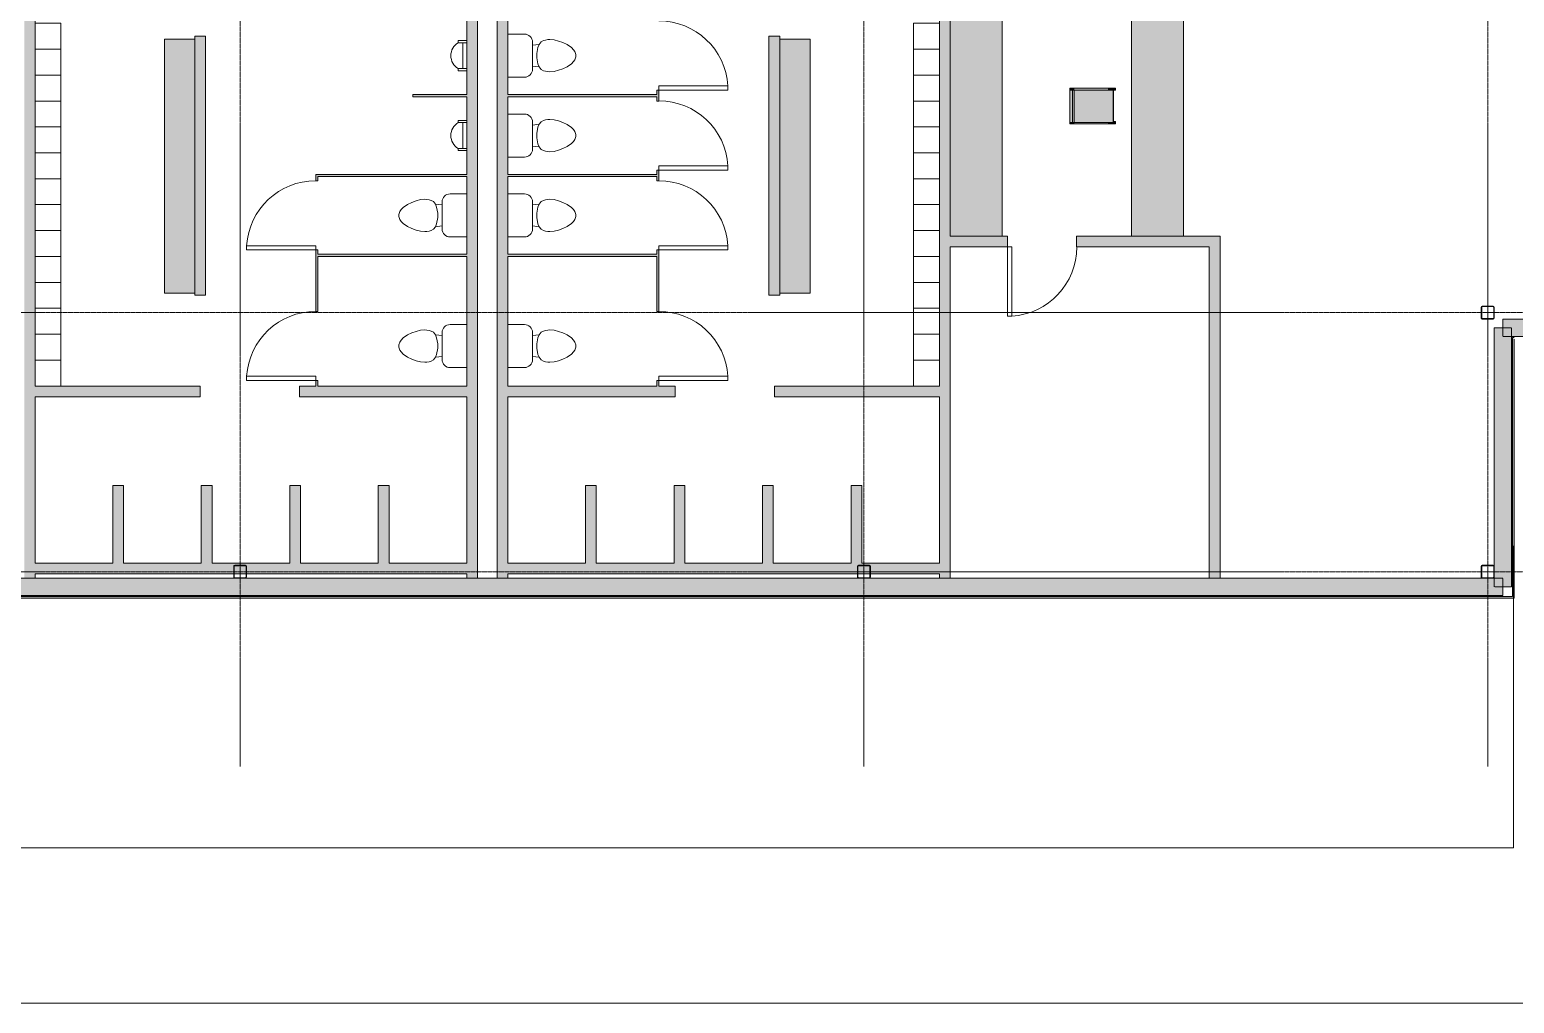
# Model space of a CAD drawing. Header units: inches. Extents: x 19480 to 29385, y -26609 to -18437.
# Drawn here: x 25300 to 25988, y -22958 to -22507 of the extents above; entities that cross this region are included whole.
import ezdxf

# ---------------------------------------------------------------- set-up
doc = ezdxf.new("R2010")
doc.units = ezdxf.units.IN
doc.header["$MEASUREMENT"] = 0
doc.linetypes.add('Grid Line 1_2_', pattern=[0.875, 0.5, -0.125, 0.125, -0.125])
for name, color, linetype, lineweight in [('A-DOOR', 31, 'Continuous', 9), ('A-SITE-ROAD', 130, 'Continuous', 9), ('A-SITE-SWLK', 140, 'Continuous', 9), ('A-WALL', 113, 'Continuous', 9), ('C-TOPO', 7, 'Continuous', 9), ('I-FURN', 30, 'Continuous', 9), ('I-WALL', 2, 'Continuous', 9), ('P-SANR-FIXT', 6, 'Continuous', 9), ('Q-CASE', 31, 'Continuous', 9), ('S-BEAM', 12, 'Continuous', 9), ('S-COLS', 52, 'Continuous', 9), ('S-GRID', 1, 'Continuous', 9)]:
    doc.layers.add(name, color=color, linetype=linetype, lineweight=lineweight)

# ---------------------------------------------------------------- blocks, each defined once
blk = doc.blocks.new('HSS-Hollow Structural Section-Column - HSS6X6X1_4-V8-Site Plan - Phase 1')
at = {"layer": 'S-COLS', "lineweight": 13}
for p, q in [((-3, 2.534), (-3, -2.534)), ((-2.767, -2.534), (-2.767, 2.534)), ((2.534, 3), (-2.534, 3)), ((-2.534, 2.767), (2.534, 2.767)), ((2.767, 2.534), (2.767, -2.534)), ((3, -2.534), (3, 2.534)), ((2.534, -2.767), (-2.534, -2.767)), ((-2.534, -3), (2.534, -3))]:
    blk.add_line(p, q, dxfattribs=at)
for centre, radius, start, end in [((-2.534, 2.534), 0.466, 90, 180), ((-2.534, 2.534), 0.233, 90, 180), ((2.534, 2.534), 0.466, 360, 90), ((2.534, 2.534), 0.233, 0, 90), ((-2.534, -2.534), 0.466, 180, 270), ((-2.534, -2.534), 0.233, 180, 270), ((2.534, -2.534), 0.466, 270, 360), ((2.534, -2.534), 0.233, 270, 360)]:
    blk.add_arc(centre, radius, start, end, dxfattribs=at)
blk = doc.blocks.new('HSS-Hollow Structural Section-Column - HSS6X6X1_4-V9-Site Plan - Phase 1')
at = {"layer": 'S-COLS', "lineweight": 13}
for p, q in [((-3, 2.534), (-3, -2.534)), ((-2.767, -2.534), (-2.767, 2.534)), ((2.534, 3), (-2.534, 3)), ((-2.534, 2.767), (2.534, 2.767)), ((2.767, 2.534), (2.767, -2.534)), ((3, -2.534), (3, 2.534)), ((2.534, -2.767), (-2.534, -2.767)), ((-2.534, -3), (2.534, -3))]:
    blk.add_line(p, q, dxfattribs=at)
for centre, radius, start, end in [((-2.534, 2.534), 0.466, 90, 180), ((-2.534, 2.534), 0.233, 90, 180), ((2.534, 2.534), 0.466, 360, 90), ((2.534, 2.534), 0.233, 0, 90), ((-2.534, -2.534), 0.466, 180, 270), ((-2.534, -2.534), 0.233, 180, 270), ((2.534, -2.534), 0.466, 270, 360), ((2.534, -2.534), 0.233, 270, 360)]:
    blk.add_arc(centre, radius, start, end, dxfattribs=at)
blk = doc.blocks.new('HSS-Hollow Structural Section-Column - HSS6X6X1_4-V10-Site Plan - Phase 1')
at = {"layer": 'S-COLS', "lineweight": 13}
for p, q in [((-3, 2.534), (-3, -2.534)), ((-2.767, -2.534), (-2.767, 2.534)), ((2.534, 3), (-2.534, 3)), ((-2.534, 2.767), (2.534, 2.767)), ((2.767, 2.534), (2.767, -2.534)), ((3, -2.534), (3, 2.534)), ((2.534, -2.767), (-2.534, -2.767)), ((-2.534, -3), (2.534, -3))]:
    blk.add_line(p, q, dxfattribs=at)
for centre, radius, start, end in [((-2.534, 2.534), 0.466, 90, 180), ((-2.534, 2.534), 0.233, 90, 180), ((2.534, 2.534), 0.466, 360, 90), ((2.534, 2.534), 0.233, 0, 90), ((-2.534, -2.534), 0.466, 180, 270), ((-2.534, -2.534), 0.233, 180, 270), ((2.534, -2.534), 0.466, 270, 360), ((2.534, -2.534), 0.233, 270, 360)]:
    blk.add_arc(centre, radius, start, end, dxfattribs=at)
blk = doc.blocks.new('Girt_C - 8_D-560232-Site Plan - Phase 1')
at = {"layer": 'S-BEAM'}
for points in [[(25978.58, -22761.24), (25978.45, -22645.05), (25978.39, -22645.05), (25978.45, -22761.11), (25978.57, -22761.24)], [(25986.2, -22765.05), (25986.2, -22645.05), (25978.58, -22645.05), (25978.58, -22765.05)], [(25986.39, -22765.05), (25986.33, -22648.99), (25986.2, -22648.87), (25986.34, -22765.05)]]:
    blk.add_hatch(color=256, dxfattribs=at).paths.add_polyline_path(points, flags=0)
for p, q in [((25978.39, -22645.05), (25978.39, -22755.52)), ((25978.39, -22645.05), (25978.58, -22645.05)), ((25978.58, -22645.05), (25986.2, -22645.05)), ((25986.39, -22765.05), (25986.39, -22645.05)), ((25978.39, -22760.59), (25978.39, -22765.05)), ((25986.2, -22765.05), (25978.58, -22765.05)), ((25986.39, -22765.05), (25986.2, -22765.05))]:
    blk.add_line(p, q, dxfattribs=at)
blk = doc.blocks.new('Girt_C - 8_D-560233-Site Plan - Phase 1')
at = {"layer": 'S-BEAM'}
for points in [[(25909.17, -22768.87), (25982.39, -22768.87), (25982.39, -22761.24), (22381.39, -22761.24), (22381.39, -22768.87), (25821.76, -22768.87)], [(25909.17, -22761.24), (25978.45, -22761.11), (25978.39, -22761.05), (22385.34, -22761.11), (22385.2, -22761.24), (25821.76, -22761.24)], [(25982.39, -22769.05), (25982.39, -22768.87), (22381.39, -22769), (22381.39, -22769.05), (25909.17, -22769.05)]]:
    blk.add_hatch(color=256, dxfattribs=at).paths.add_polyline_path(points, flags=0)
for p, q in [((25394.86, -22761.05), (25110.92, -22761.05)), ((25683.86, -22761.05), (25399.92, -22761.05)), ((25972.86, -22761.05), (25688.92, -22761.05)), ((25982.39, -22761.05), (25977.92, -22761.05)), ((25982.39, -22761.24), (25982.39, -22768.87)), ((22381.39, -22769.05), (25982.39, -22769.05)), ((25982.39, -22768.87), (25982.39, -22769.05))]:
    blk.add_line(p, q, dxfattribs=at)
blk = doc.blocks.new('HSS-Hollow Structural Section-Column - HSS6X6X1_4-V14-Site Plan - Phase 1')
at = {"layer": 'S-COLS'}
h = blk.add_hatch(dxfattribs=at)
h.set_pattern_fill('FP_5', color=256, style=0, pattern_type=2)
h.set_pattern_definition([(225, (25975.39, -22638.053), (35.63818, -35.63818), []), (225, (25975.39, -22692.053), (35.63818, -35.63818), [])])
h.paths.add_polyline_path([(-2.53, 3), (-2.53, 2.77), (2.53, 2.77), (2.53, 3)], flags=0)
h.paths.add_polyline_path([(-2.77, 2.53), (-3, 2.53), (-3, -2.53), (-2.77, -2.53)], flags=0)
h.paths.add_polyline_path([(3, 2.53), (2.77, 2.53), (2.77, -2.53), (3, -2.53)], flags=0)
h.paths.add_polyline_path([(-2.53, -2.77), (-2.53, -3), (2.53, -3), (2.53, -2.77)], flags=0)
at = {"layer": 'S-COLS', "lineweight": 13}
for p, q in [((-3, 2.53), (-3, -2.53)), ((-2.77, -2.53), (-2.77, 2.53)), ((2.53, 3), (-2.53, 3)), ((-2.53, 2.77), (2.53, 2.77)), ((2.77, 2.53), (2.77, -2.53)), ((3, -2.53), (3, 2.53)), ((2.53, -2.77), (-2.53, -2.77)), ((-2.53, -3), (2.53, -3))]:
    blk.add_line(p, q, dxfattribs=at)
for centre, radius, start, end in [((-2.53, 2.53), 0.466, 90, 180), ((-2.53, 2.53), 0.233, 90, 180), ((2.53, 2.53), 0.466, 360, 90), ((2.53, 2.53), 0.233, 0, 90), ((-2.53, -2.53), 0.466, 180, 270), ((-2.53, -2.53), 0.233, 180, 270), ((2.53, -2.53), 0.466, 270, 360), ((2.53, -2.53), 0.233, 270, 360)]:
    blk.add_arc(centre, radius, start, end, dxfattribs=at)
blk = doc.blocks.new('Girt_C - 8_D-560234-Site Plan - Phase 1')
at = {"layer": 'S-BEAM'}
for points in [[(25982.39, -22641.24), (26267.42, -22641.09), (26267.39, -22641.05), (25982.39, -22641.11)], [(25982.39, -22648.87), (26271.39, -22648.87), (26271.39, -22641.24), (25982.39, -22641.24)], [(25986.39, -22649.05), (26271.39, -22649), (26271.39, -22648.87), (25986.34, -22649)]]:
    blk.add_hatch(color=256, dxfattribs=at).paths.add_polyline_path(points, flags=0)
for p, q in [((26261.86, -22641.05), (25982.39, -22641.05)), ((25982.39, -22641.24), (25982.39, -22641.05)), ((25982.39, -22648.87), (25982.39, -22641.24)), ((26271.39, -22641.05), (26266.92, -22641.05)), ((26271.39, -22641.24), (26271.39, -22648.87)), ((25982.39, -22649.05), (26271.39, -22649.05)), ((26271.39, -22648.87), (26271.39, -22649.05))]:
    blk.add_line(p, q, dxfattribs=at)
blk = doc.blocks.new('Casework 1 - Casework 1-456223-Site Plan - Phase 1')
at = {"layer": 'Q-CASE'}
h = blk.add_hatch(color=256, dxfattribs=at)
h.paths.add_polyline_path([(25834.39, -22590.66), (25834.39, -22419.55), (25810.39, -22419.55), (25810.39, -22590.66), (25821.76, -22590.66)], flags=0)
h.paths.add_polyline_path([(25750.39, -22590.66), (25750.39, -22371.55), (25834.39, -22371.55), (25834.39, -22347.55), (25726.39, -22347.55), (25726.39, -22590.66)], flags=0)
for p, q in [((25834.39, -22347.55), (25726.39, -22347.55)), ((25726.39, -22347.55), (25726.39, -22351.8)), ((25834.39, -22371.55), (25834.39, -22347.55)), ((25750.39, -22590.66), (25750.39, -22371.55)), ((25750.39, -22371.55), (25834.39, -22371.55)), ((25834.39, -22419.55), (25810.39, -22419.55)), ((25810.39, -22419.55), (25810.39, -22590.66)), ((25834.39, -22590.66), (25834.39, -22419.55))]:
    blk.add_line(p, q, dxfattribs=at)
blk = doc.blocks.new('Locker-Double Stacked - 12_ x 12_-484265-Site Plan - Phase 1')
at = {"layer": 'I-FURN'}
for p, q in [((-6, -6), (-6, 6)), ((-6, 6), (6, 6)), ((6, 6), (6, -6)), ((6, -6), (-6, -6))]:
    blk.add_line(p, q, dxfattribs=at)
blk = doc.blocks.new('Furniture 1 - Furniture 1-485189-Site Plan - Phase 1')
at = {"layer": 'I-FURN'}
blk.add_hatch(color=256, dxfattribs=at).paths.add_polyline_path([(25642.99, -22617.08), (25656.99, -22617.08), (25656.99, -22499.47), (25642.99, -22499.47), (25642.99, -22542.89)], flags=0)
for p, q in [((25656.99, -22499.47), (25642.99, -22499.47)), ((25656.99, -22617.08), (25656.99, -22499.47)), ((25642.99, -22617.08), (25656.99, -22617.08))]:
    blk.add_line(p, q, dxfattribs=at)
blk = doc.blocks.new('Toilet-Domestic-3D - Toilet-Domestic-3D-461878-Site Plan - Phase 1')
at = {"layer": 'P-SANR-FIXT'}
for p, q in [((-9.98, 11.75), (-9.98, 19.48)), ((9.98, 19.48), (9.98, 11.75)), ((6.25, 8.02), (-6.25, 8.02)), ((-4.86, 8.02), (-5.21, 5)), ((4.86, 8.02), (5.21, 5)), ((-7.41, 1), (-7.5, 0)), ((-7.5, 0), (-7.33, -1.99)), ((-7.24, 2), (-7.41, 1)), ((-6.97, 3), (-7.24, 2)), ((-6.4, 4), (-6.97, 3)), ((-5.21, 5), (-6.4, 4)), ((-3.84, 5.5), (-5.21, 5)), ((-1, 6), (-3.84, 5.5)), ((1, 6), (-1, 6)), ((3.84, 5.5), (1, 6)), ((5.21, 5), (3.84, 5.5)), ((6.4, 4), (5.21, 5)), ((6.97, 3), (6.4, 4)), ((7.24, 2), (6.97, 3)), ((7.41, 1), (7.24, 2)), ((7.33, -1.99), (7.5, 0)), ((7.5, 0), (7.41, 1)), ((-7.33, -1.99), (-6.79, -4)), ((-6.79, -4), (-6.06, -6)), ((-6.06, -6), (-5.13, -8)), ((5.13, -8), (6.06, -6)), ((6.06, -6), (6.79, -4)), ((6.79, -4), (7.33, -1.99)), ((-5.13, -8), (-3.74, -10)), ((-3.74, -10), (-2.74, -11)), ((-2.74, -11), (-1.87, -11.5)), ((-1.87, -11.5), (-0.5, -12)), ((-0.5, -12), (0.5, -12)), ((0.5, -12), (1.87, -11.5)), ((1.87, -11.5), (2.74, -11)), ((2.74, -11), (3.74, -10)), ((3.74, -10), (5.13, -8))]:
    blk.add_line(p, q, dxfattribs=at)
for centre, start, end in [((-6.25, 11.75), 180, 270), ((6.25, 11.75), 270, 360)]:
    blk.add_arc(centre, 3.73, start, end, dxfattribs=at)
blk = doc.blocks.new('Single-Flush - 32_ x 84_-486214-Site Plan - Phase 1')
at = {"layer": 'A-DOOR'}
for p, q in [((14, 0.5), (14, 32.5)), ((16, 32.5), (14, 32.5)), ((16, 0.5), (16, 32.5)), ((16, 0.5), (14, 0.5))]:
    blk.add_line(p, q, dxfattribs=at)
blk.add_arc((16, 0.5), 32.07, 93.57587, 180, dxfattribs=at)
blk = doc.blocks.new('Locker-Double Stacked - 12_ x 12_-489636-Site Plan - Phase 1')
at = {"layer": 'I-FURN'}
for p, q in [((6, 6), (-6, 6)), ((-6, 6), (-6, -6)), ((6, -6), (6, 6)), ((-6, -6), (6, -6))]:
    blk.add_line(p, q, dxfattribs=at)
blk = doc.blocks.new('Furniture 3 - Furniture 1-489597-Site Plan - Phase 1')
at = {"layer": 'I-FURN'}
blk.add_hatch(color=256, dxfattribs=at).paths.add_polyline_path([(25345.99, -22617.08), (25359.99, -22617.08), (25359.99, -22499.47), (25345.99, -22499.47), (25345.99, -22542.89)], flags=0)
for p, q in [((25345.99, -22499.47), (25345.99, -22617.08)), ((25359.99, -22499.47), (25345.99, -22499.47)), ((25345.99, -22617.08), (25359.99, -22617.08))]:
    blk.add_line(p, q, dxfattribs=at)
blk = doc.blocks.new('Toilet-Domestic-3D - Toilet-Domestic-3D-489637-Site Plan - Phase 1')
at = {"layer": 'P-SANR-FIXT'}
for p, q in [((-6.06, 6), (-5.13, 8)), ((-5.13, 8), (-3.74, 10)), ((-3.74, 10), (-2.74, 11)), ((-2.74, 11), (-1.87, 11.5)), ((-1.87, 11.5), (-0.5, 12)), ((-0.5, 12), (0.5, 12)), ((0.5, 12), (1.87, 11.5)), ((1.87, 11.5), (2.74, 11)), ((2.74, 11), (3.74, 10)), ((3.74, 10), (5.13, 8)), ((5.13, 8), (6.06, 6)), ((-7.5, 0), (-7.33, 1.99)), ((-7.33, 1.99), (-6.79, 4)), ((-6.79, 4), (-6.06, 6)), ((6.06, 6), (6.79, 4)), ((6.79, 4), (7.33, 1.99)), ((7.33, 1.99), (7.5, 0)), ((-7.41, -1), (-7.5, 0)), ((-7.24, -2), (-7.41, -1)), ((-6.97, -3), (-7.24, -2)), ((-6.4, -4), (-6.97, -3)), ((-5.21, -5), (-6.4, -4)), ((-3.84, -5.5), (-5.21, -5)), ((-4.86, -8.02), (-5.21, -5)), ((-1, -6), (-3.84, -5.5)), ((1, -6), (-1, -6)), ((3.84, -5.5), (1, -6)), ((5.21, -5), (3.84, -5.5)), ((4.86, -8.02), (5.21, -5)), ((6.4, -4), (5.21, -5)), ((6.97, -3), (6.4, -4)), ((7.24, -2), (6.97, -3)), ((7.41, -1), (7.24, -2)), ((7.5, 0), (7.41, -1)), ((-9.98, -11.75), (-9.98, -19.48)), ((6.25, -8.02), (-6.25, -8.02)), ((9.98, -19.48), (9.98, -11.75))]:
    blk.add_line(p, q, dxfattribs=at)
for centre, start, end in [((-6.25, -11.75), 90, 180), ((6.25, -11.75), 0, 90)]:
    blk.add_arc(centre, 3.73, start, end, dxfattribs=at)
blk = doc.blocks.new('Single-Flush - 32_ x 84_-489638-Site Plan - Phase 1')
at = {"layer": 'A-DOOR'}
for p, q in [((14, -0.5), (14, -32.5)), ((16, -0.5), (14, -0.5)), ((16, -0.5), (16, -32.5)), ((16, -32.5), (14, -32.5))]:
    blk.add_line(p, q, dxfattribs=at)
blk.add_arc((16, -0.5), 32.07, 180, 266.42413, dxfattribs=at)
blk = doc.blocks.new('Single-Flush - 32_ x 84_-489871-Site Plan - Phase 1')
at = {"layer": 'A-DOOR'}
for p, q in [((14, 2.5), (14, 34.5)), ((16, 34.5), (14, 34.5)), ((16, 2.5), (16, 34.5)), ((16, 2.5), (14, 2.5))]:
    blk.add_line(p, q, dxfattribs=at)
blk.add_arc((16, 2.5), 32.07, 93.57587, 180, dxfattribs=at)
blk = doc.blocks.new('Bar_Stool_6722_1_ - Bar_Stool_6722_1_-477960-Site Plan - Phase 1')
at = {"layer": 'I-FURN'}
for points in [[(1, 19.62), (1, 21.13), (0, 21.13), (0, 19.21), (1, 19.24)], [(16.5, 19.21), (16.5, 21.13), (15.5, 21.13), (15.5, 19.99), (16, 19.89), (16, 19.21)], [(1, 17.72), (0, 17.72), (0, 1.78), (1, 1.91), (1, 17.63)], [(16, 18.21), (16, 19.89), (1, 19.89), (1, 17.63), (16, 17.63)], [(16, 17.63), (1, 17.63), (1, 2.03), (16, 2.03)], [(15.5, 20.06), (15.5, 20.14), (15.5, 19.99)], [(16.5, 2.03), (16.5, 17.72), (16, 17.63), (16, 1.78), (16.5, 1.78)], [(1, 1.73), (1, 1.78), (0, 1.78), (0, 0.98), (1, 0.98), (1, 1.24)], [(1, 0.94), (1, 0.98), (0, 0.92), (0, 0), (1, 0), (1, 0.62)], [(16, 1.91), (1, 1.91), (1, 1.24), (16, 1.24)], [(16, 1.24), (1, 1.24), (1, 0), (16, 0), (16, 0.94)], [(16.5, 1.78), (16, 1.73), (16, 0.98), (16.5, 0.98), (16.5, 1.73)], [(16.5, 0.63), (16.5, 0.98), (16, 0.94), (16, 0), (16.5, 0), (16.5, 0.62)]]:
    blk.add_hatch(color=256, dxfattribs=at).paths.add_polyline_path(points, flags=0)
h = blk.add_hatch(color=256, dxfattribs=at)
h.paths.add_polyline_path([(1, 19.21), (0, 19.21), (0, 18.98), (1, 18.98)], flags=0)
h.paths.add_polyline_path([(1, 18.44), (0.5, 18.44), (1, 18.23)], flags=0)
h.paths.add_polyline_path([(0.5, 18.44), (0, 18.44), (0, 18.23)], flags=0)
h = blk.add_hatch(color=256, dxfattribs=at)
h.paths.add_polyline_path([(0.5, 18.44), (0.5, 18.98), (0, 18.98), (0, 18.44)], flags=0)
h.paths.add_polyline_path([(0.5, 18.44), (0, 18.23), (0, 17.72), (0.5, 17.72), (0.5, 18.08)], flags=0)
h = blk.add_hatch(color=256, dxfattribs=at)
h.paths.add_polyline_path([(0.5, 18.44), (1, 18.44), (1, 18.98), (0.5, 18.98), (0.5, 18.71)], flags=0)
h.paths.add_polyline_path([(1, 17.97), (1, 18.23), (0.5, 18.44), (0.5, 17.72), (1, 17.72)], flags=0)
h = blk.add_hatch(color=256, dxfattribs=at)
h.paths.add_polyline_path([(16.5, 18.44), (16, 18.44), (16.5, 18.23)], flags=0)
h.paths.add_polyline_path([(16.5, 19.21), (16, 19.21), (16.06, 18.98), (16.5, 18.98)], flags=0)
h = blk.add_hatch(color=256, dxfattribs=at)
h.paths.add_polyline_path([(16, 18.44), (16.5, 18.44), (16.5, 18.98), (16, 18.98), (16, 18.71)], flags=0)
h.paths.add_polyline_path([(16.5, 17.72), (16.49, 18.23), (16, 18.44), (16, 17.72)], flags=0)
for p, q in [((0, 19.21), (0, 21.13)), ((1, 21.13), (0, 21.13)), ((1, 21.13), (1, 20.14)), ((15.5, 20.14), (15.5, 21.13)), ((16.5, 21.13), (15.5, 21.13)), ((16.5, 21.13), (16.5, 19.21)), ((0, 18.98), (0, 19.21)), ((0, 17.72), (0, 19.21)), ((0, 18.23), (0, 18.44)), ((0, 1.78), (0, 17.72)), ((1, 20.14), (15.5, 20.14)), ((16, 20), (1, 20)), ((1, 19.89), (1, 19.99)), ((1, 17.63), (1, 19.89)), ((1, 2.03), (1, 17.63)), ((16, 19.99), (16, 19.89)), ((16, 19.89), (16, 17.63)), ((16, 17.63), (16, 2.03)), ((16.5, 19.21), (16.5, 17.72)), ((16.5, 19.21), (16.5, 18.98)), ((16.5, 18.44), (16.5, 18.23)), ((16.5, 17.72), (16.5, 1.78)), ((1, 1.78), (0, 1.78)), ((0, 1.78), (0, 0.98)), ((1, 0.98), (0, 0.98)), ((0, 0.98), (0, 0)), ((0, 0), (1, 0)), ((16, 2.03), (1, 2.03)), ((1, 1.24), (1, 1.91)), ((16, 1.91), (1, 1.91)), ((1, 0), (1, 1.24)), ((1, 1.24), (16, 1.24)), ((16, 1.91), (16, 1.24)), ((16.5, 1.78), (16, 1.78)), ((16, 1.24), (16, 0)), ((16.5, 0.98), (16, 0.98)), ((16, 0), (16.5, 0)), ((16.5, 0.98), (16.5, 1.78)), ((16.5, 0), (16.5, 0.98)), ((1, 0), (16, 0))]:
    blk.add_line(p, q, dxfattribs=at)
blk = doc.blocks.new('Urinal-Wall-3D - Urinal-Wall-3D-492330-Site Plan - Phase 1')
at = {"layer": 'P-SANR-FIXT'}
for p, q in [((-11.29, 2.5), (-11.29, 6.5)), ((-11.29, 6.5), (-10.29, 6.5)), ((-10.29, 2.5), (-11.29, 2.5)), ((-10.29, 6.5), (-10.29, 2.5)), ((1.71, 4.35), (-10.29, 4.35)), ((-10.29, 4.35), (-10.29, 2.5)), ((-10.29, 2.5), (1.71, 2.5)), ((2.73, 6.5), (1.71, 6.5)), ((1.71, 6.5), (1.71, 2.5)), ((1.71, 2.5), (1.71, 4.35)), ((1.71, 2.5), (2.73, 2.5)), ((2.73, 2.5), (2.73, 6.5))]:
    blk.add_line(p, q, dxfattribs=at)
blk.add_arc((-4.29, 2.89), 7, 31.00272, 148.99728, dxfattribs=at)

msp = doc.modelspace()

# ---------------------------------------------------------------- hatches: boundary and pattern name
at = {"layer": 'A-WALL', "transparency": 33554611}
msp.add_hatch(color=256, dxfattribs=at).paths.add_polyline_path([(25986.8902, -22769.5528), (25987.6776, -22769.5528), (25987.6776, -22649.5528), (25986.8902, -22649.5528), (25986.8902, -22748.1231)], flags=0)
h = msp.add_hatch(color=256, dxfattribs=at)
h.paths.add_polyline_path([(22376.1028, -22770.3402), (23968.7006, -22770.3402), (23968.7006, -22769.5528), (22376.1028, -22769.5528)], flags=0)
h.paths.add_polyline_path([(25987.6776, -22770.3402), (25987.6776, -22769.5528), (24040.7006, -22769.5528), (24040.7006, -22770.3402), (25909.1718, -22770.3402)], flags=0)
at = {"layer": 'I-WALL'}
h = msp.add_hatch(color=256, dxfattribs=at)
h.paths.add_polyline_path([(25302.3902, -22769.5528), (25302.3902, -22768.9979), (25297.3902, -22768.9979), (25297.3902, -22769.5528)], flags=0)
h.paths.add_polyline_path([(25301.4117, -22761.1077), (25302.3902, -22761.1077), (25302.3902, -22368.8028), (25297.3902, -22368.8028), (25297.3902, -22761.1077), (25300.1144, -22761.1077)], flags=0)
h = msp.add_hatch(color=256, dxfattribs=at)
h.paths.add_polyline_path([(25726.3902, -22769.5528), (25726.3602, -22768.9979), (25721.3902, -22768.9979), (25721.3902, -22769.5528)], flags=0)
h.paths.add_polyline_path([(25725.9337, -22761.1077), (25726.3902, -22761.1077), (25726.3902, -22368.8028), (25721.3902, -22368.8028), (25721.3902, -22761.1077), (25723.666, -22761.1077)], flags=0)
h = msp.add_hatch(color=256, dxfattribs=at)
h.paths.add_polyline_path([(25502.3902, -22769.5528), (25507.3902, -22769.5528), (25507.3602, -22768.9979), (25502.3902, -22768.9979)], flags=0)
h.paths.add_polyline_path([(25506.9337, -22761.1077), (25507.3902, -22761.1077), (25507.3902, -22416.9278), (25502.3902, -22416.9278), (25502.3902, -22761.1077), (25504.666, -22761.1077)], flags=0)
h = msp.add_hatch(color=256, dxfattribs=at)
h.paths.add_polyline_path([(25521.3902, -22769.5528), (25521.3902, -22768.9979), (25516.3902, -22768.9979), (25516.3902, -22769.5528)], flags=0)
h.paths.add_polyline_path([(25520.4117, -22761.1077), (25521.3902, -22761.1077), (25521.3902, -22416.9278), (25516.3902, -22416.9278), (25516.3902, -22761.1077), (25519.1144, -22761.1077)], flags=0)
h = msp.add_hatch(color=256, dxfattribs=at)
h.paths.add_polyline_path([(25590.3902, -22672.0528), (25591.3902, -22672.0528), (25591.3902, -22669.5528), (25590.3902, -22669.5528)], flags=0)
h.paths.add_polyline_path([(25591.3902, -22637.5528), (25591.3902, -22609.0528), (25590.3902, -22609.0528), (25590.3902, -22637.5528)], flags=0)
h.paths.add_polyline_path([(25591.3902, -22577.0528), (25591.3902, -22572.0528), (25590.3902, -22572.0528), (25590.3902, -22577.0528)], flags=0)
h.paths.add_polyline_path([(25590.3902, -22540.0528), (25591.3902, -22540.0528), (25591.3902, -22535.0528), (25590.3902, -22535.0528), (25590.3902, -22538.0528)], flags=0)
h.paths.add_polyline_path([(25591.3902, -22503.0528), (25591.3902, -22501.0528), (25590.3902, -22501.0528), (25590.3902, -22503.0528)], flags=0)
for points in [[(25381.3902, -22630.0528), (25381.3902, -22510.0528), (25376.3902, -22510.0528), (25376.3902, -22630.0528)], [(25647.3902, -22630.0528), (25647.3902, -22510.0528), (25642.3902, -22510.0528), (25642.3902, -22630.0528), (25646.9223, -22630.0528)], [(25502.3902, -22538.0528), (25502.3902, -22537.0528), (25477.3902, -22537.0528), (25477.3902, -22538.0528)], [(25590.3902, -22538.0528), (25590.3902, -22537.0528), (25521.3902, -22537.0528), (25521.3902, -22538.0528), (25559.5058, -22538.0528)], [(25502.3902, -22575.0528), (25502.3902, -22574.0528), (25432.3902, -22574.0528), (25432.3902, -22575.0528), (25472.0894, -22575.0528)], [(25590.3902, -22575.0528), (25590.3902, -22574.0528), (25521.3902, -22574.0528), (25521.3902, -22575.0528), (25559.5058, -22575.0528)], [(25502.3902, -22612.0528), (25502.3902, -22611.0528), (25433.3902, -22611.0528), (25433.3902, -22612.0528), (25472.0894, -22612.0528)], [(25590.3902, -22612.0528), (25590.3902, -22611.0528), (25521.3902, -22611.0528), (25521.3902, -22612.0528), (25559.5058, -22612.0528)], [(25378.8902, -22677.0528), (25378.8902, -22672.0528), (25302.3902, -22672.0528), (25302.3902, -22677.0528)], [(25502.3902, -22677.0528), (25502.3902, -22672.0528), (25424.8902, -22672.0528), (25424.8902, -22677.0528), (25472.0894, -22677.0528)], [(25559.5058, -22677.0528), (25598.8902, -22677.0528), (25598.8902, -22672.0528), (25521.3902, -22672.0528), (25521.3902, -22677.0528)], [(25721.3902, -22677.0528), (25721.3902, -22672.0528), (25644.8902, -22672.0528), (25644.8902, -22677.0528), (25646.9223, -22677.0528)], [(25343.3902, -22754.0528), (25343.3902, -22718.0528), (25338.3902, -22718.0528), (25338.3902, -22754.0528)], [(25384.3902, -22754.0528), (25384.3902, -22718.0528), (25379.3902, -22718.0528), (25379.3902, -22754.0528)], [(25425.3902, -22754.0528), (25425.3902, -22718.0528), (25420.3902, -22718.0528), (25420.3902, -22754.0528)], [(25466.3902, -22754.0528), (25466.3902, -22718.0528), (25461.3902, -22718.0528), (25461.3902, -22754.0528)], [(25557.3902, -22754.0528), (25562.3902, -22754.0528), (25562.3902, -22718.0528), (25557.3902, -22718.0528)], [(25603.3902, -22754.0528), (25603.3902, -22718.0528), (25598.3902, -22718.0528), (25598.3902, -22754.0528)], [(25644.3902, -22754.0528), (25644.3902, -22718.0528), (25639.3902, -22718.0528), (25639.3902, -22754.0528)], [(25685.3902, -22754.0528), (25685.3902, -22718.0528), (25680.3902, -22718.0528), (25680.3902, -22754.0528)]]:
    msp.add_hatch(color=256, dxfattribs=at).paths.add_polyline_path(points, flags=0)
h = msp.add_hatch(color=256, dxfattribs=at)
h.paths.add_polyline_path([(25433.3902, -22672.0528), (25433.3902, -22669.5528), (25432.3902, -22669.5528), (25432.3902, -22672.0528)], flags=0)
h.paths.add_polyline_path([(25432.3902, -22637.5528), (25433.3902, -22637.5528), (25433.3902, -22609.0528), (25432.3902, -22609.0528)], flags=0)
h.paths.add_polyline_path([(25433.3902, -22577.0528), (25433.3902, -22575.0528), (25432.3902, -22575.0528), (25432.3902, -22577.0528)], flags=0)
h = msp.add_hatch(color=256, dxfattribs=at)
h.paths.add_polyline_path([(25851.3902, -22607.6622), (25851.3902, -22602.6622), (25784.8902, -22602.6622), (25784.8902, -22607.6622), (25846.3902, -22607.6622)], flags=0)
h.paths.add_polyline_path([(25752.8902, -22607.6622), (25752.8902, -22602.6622), (25726.3902, -22602.6622), (25726.3902, -22607.6622)], flags=0)
h = msp.add_hatch(color=256, dxfattribs=at)
h.paths.add_polyline_path([(25846.3902, -22769.5528), (25851.3902, -22769.5528), (25851.3902, -22768.9979), (25846.3902, -22768.9979)], flags=0)
h.paths.add_polyline_path([(25846.3902, -22761.1077), (25851.3902, -22761.1077), (25851.3902, -22607.6622), (25846.3902, -22607.6622), (25846.3902, -22683.7112)], flags=0)
h = msp.add_hatch(color=256, dxfattribs=at)
h.paths.add_polyline_path([(25394.3902, -22759.0528), (25394.3902, -22755.5188), (25394.6232, -22755.5188), (25394.6232, -22759.0528), (25400.1572, -22759.0528), (25400.1572, -22755.5188), (25400.3902, -22755.5188), (25400.3902, -22759.0528), (25502.3902, -22759.0528), (25502.3902, -22754.0528), (25302.3902, -22754.0528), (25302.3902, -22759.0528)], flags=0)
h.paths.add_polyline_path([(25394.8562, -22755.2858), (25394.8562, -22755.0528), (25399.9242, -22755.0528), (25399.9242, -22755.2858)], flags=0)
h = msp.add_hatch(color=256, dxfattribs=at)
h.paths.add_polyline_path([(25521.3902, -22759.0528), (25683.3902, -22759.0528), (25683.3902, -22755.5188), (25683.6232, -22755.5188), (25683.6232, -22759.0528), (25689.1572, -22759.0528), (25689.1572, -22755.5188), (25689.3902, -22755.5188), (25689.3902, -22759.0528), (25721.3902, -22759.0528), (25721.3902, -22754.0528), (25521.3902, -22754.0528)], flags=0)
h.paths.add_polyline_path([(25683.8562, -22755.2858), (25683.8562, -22755.0528), (25688.9242, -22755.0935), (25688.9242, -22755.2858)], flags=0)

# ---------------------------------------------------------------- linework, layer by layer
at = {"layer": 'A-SITE-ROAD'}
msp.add_line((23510.7397, -22957.9397), (26630.7581, -22957.9397), dxfattribs=at)
at = {"layer": 'A-SITE-SWLK'}
for p, q in [((25987.2839, -22770.3379), (25987.2839, -22746.0528)), ((25987.2839, -22885.9397), (25987.2839, -22770.3379)), ((24076.7006, -22885.9397), (25987.2839, -22885.9397))]:
    msp.add_line(p, q, dxfattribs=at)
at = {"layer": 'A-WALL', "lineweight": 15}
for p, q in [((25987.6776, -22649.5528), (25986.8902, -22649.5528)), ((25986.8902, -22649.5528), (25986.8902, -22769.5528)), ((25987.6776, -22770.3402), (25987.6776, -22650.3402)), ((24040.7006, -22770.3402), (25987.6776, -22770.3402)), ((25502.3902, -22769.5528), (25302.3902, -22769.5528)), ((25516.3902, -22769.5528), (25507.3902, -22769.5528)), ((25721.3902, -22769.5528), (25521.3902, -22769.5528)), ((25846.3902, -22769.5528), (25726.3902, -22769.5528)), ((25986.8902, -22769.5528), (25851.3902, -22769.5528))]:
    msp.add_line(p, q, dxfattribs=at)
at = {"layer": 'A-WALL'}
for p, q in [((25507.3902, -22769.5528), (24625.8902, -22769.5528)), ((25726.3902, -22769.5528), (25516.3902, -22769.5528)), ((25851.3902, -22769.5528), (25846.3902, -22769.5528))]:
    msp.add_line(p, q, dxfattribs=at)
at = {"layer": 'C-TOPO'}
msp.add_line((25987.6776, -22770.3398), (24040.7006, -22770.3398), dxfattribs=at)
at = {"layer": 'I-WALL', "lineweight": 15}
for p, q in [((25726.3902, -22602.6622), (25726.3902, -22363.8028)), ((25302.3902, -22672.0528), (25302.3902, -22368.8028)), ((25721.3902, -22368.8028), (25721.3902, -22672.0528)), ((25507.3902, -22761.2403), (25507.3902, -22416.9278)), ((25516.3902, -22416.9278), (25516.3902, -22761.2403)), ((25502.3902, -22501.0528), (25502.3902, -22512.0326)), ((25521.3902, -22537.0528), (25521.3902, -22501.0528)), ((25381.3902, -22510.0528), (25376.3902, -22510.0528)), ((25376.3902, -22510.0528), (25376.3902, -22630.0528)), ((25381.3902, -22630.0528), (25381.3902, -22510.0528)), ((25647.3902, -22510.0528), (25642.3902, -22510.0528)), ((25642.3902, -22510.0528), (25642.3902, -22630.0528)), ((25647.3902, -22630.0528), (25647.3902, -22510.0528)), ((25502.3902, -22526.0528), (25502.3902, -22537.0528)), ((25502.3902, -22537.0528), (25477.3902, -22537.0528)), ((25477.3902, -22537.0528), (25477.3902, -22538.0528)), ((25477.3902, -22538.0528), (25502.3902, -22538.0528)), ((25502.3902, -22538.0528), (25502.3902, -22549.0326)), ((25590.3902, -22537.0528), (25521.3902, -22537.0528)), ((25521.3902, -22574.0528), (25521.3902, -22538.0528)), ((25521.3902, -22538.0528), (25590.3902, -22538.0528)), ((25591.3902, -22535.0528), (25590.3902, -22535.0528)), ((25590.3902, -22535.0528), (25590.3902, -22537.0528)), ((25590.3902, -22538.0528), (25590.3902, -22540.0528)), ((25591.3902, -22540.0528), (25591.3902, -22535.0528)), ((25590.3902, -22540.0528), (25591.3902, -22540.0528)), ((25502.3902, -22563.0528), (25502.3902, -22574.0528)), ((25591.3902, -22572.0528), (25590.3902, -22572.0528)), ((25590.3902, -22572.0528), (25590.3902, -22574.0528)), ((25591.3902, -22577.0528), (25591.3902, -22572.0528)), ((25502.3902, -22574.0528), (25432.3902, -22574.0528)), ((25432.3902, -22574.0528), (25432.3902, -22577.0528)), ((25432.3902, -22577.0528), (25433.3902, -22577.0528)), ((25433.3902, -22575.0528), (25502.3902, -22575.0528)), ((25433.3902, -22577.0528), (25433.3902, -22575.0528)), ((25502.3902, -22575.0528), (25502.3902, -22611.0528)), ((25590.3902, -22574.0528), (25521.3902, -22574.0528)), ((25521.3902, -22611.0528), (25521.3902, -22575.0528)), ((25521.3902, -22575.0528), (25590.3902, -22575.0528)), ((25590.3902, -22575.0528), (25590.3902, -22577.0528)), ((25590.3902, -22577.0528), (25591.3902, -22577.0528)), ((25752.8902, -22602.6622), (25726.3902, -22602.6622)), ((25752.8902, -22607.6622), (25752.8902, -22602.6622)), ((25851.3902, -22602.6622), (25784.8902, -22602.6622)), ((25784.8902, -22602.6622), (25784.8902, -22607.6622)), ((25851.3902, -22761.2403), (25851.3902, -22602.6622)), ((25433.3902, -22609.0528), (25432.3902, -22609.0528)), ((25432.3902, -22609.0528), (25432.3902, -22637.5528)), ((25433.3902, -22611.0528), (25433.3902, -22609.0528)), ((25502.3902, -22611.0528), (25433.3902, -22611.0528)), ((25433.3902, -22612.0528), (25502.3902, -22612.0528)), ((25433.3902, -22637.5528), (25433.3902, -22612.0528)), ((25502.3902, -22612.0528), (25502.3902, -22672.0528)), ((25590.3902, -22611.0528), (25521.3902, -22611.0528)), ((25521.3902, -22672.0528), (25521.3902, -22612.0528)), ((25521.3902, -22612.0528), (25590.3902, -22612.0528)), ((25591.3902, -22609.0528), (25590.3902, -22609.0528)), ((25590.3902, -22609.0528), (25590.3902, -22611.0528)), ((25590.3902, -22612.0528), (25590.3902, -22637.5528)), ((25591.3902, -22637.5528), (25591.3902, -22609.0528)), ((25726.3902, -22761.2403), (25726.3902, -22607.6622)), ((25726.3902, -22607.6622), (25752.8902, -22607.6622)), ((25784.8902, -22607.6622), (25846.3902, -22607.6622)), ((25846.3902, -22607.6622), (25846.3902, -22761.2403)), ((25376.3902, -22630.0528), (25381.3902, -22630.0528)), ((25642.3902, -22630.0528), (25647.3902, -22630.0528)), ((25432.3902, -22637.5528), (25433.3902, -22637.5528)), ((25590.3902, -22637.5528), (25591.3902, -22637.5528)), ((25378.8902, -22672.0528), (25302.3902, -22672.0528)), ((25378.8902, -22677.0528), (25378.8902, -22672.0528)), ((25432.3902, -22672.0528), (25424.8902, -22672.0528)), ((25424.8902, -22672.0528), (25424.8902, -22677.0528)), ((25433.3902, -22669.5528), (25432.3902, -22669.5528)), ((25432.3902, -22669.5528), (25432.3902, -22672.0528)), ((25433.3902, -22672.0528), (25433.3902, -22669.5528)), ((25502.3902, -22672.0528), (25433.3902, -22672.0528)), ((25590.3902, -22672.0528), (25521.3902, -22672.0528)), ((25591.3902, -22669.5528), (25590.3902, -22669.5528)), ((25590.3902, -22669.5528), (25590.3902, -22672.0528)), ((25591.3902, -22672.0528), (25591.3902, -22669.5528)), ((25598.8902, -22672.0528), (25591.3902, -22672.0528)), ((25598.8902, -22677.0528), (25598.8902, -22672.0528)), ((25721.3902, -22672.0528), (25644.8902, -22672.0528)), ((25644.8902, -22672.0528), (25644.8902, -22677.0528)), ((25302.3902, -22754.0528), (25302.3902, -22677.0528)), ((25302.3902, -22677.0528), (25378.8902, -22677.0528)), ((25424.8902, -22677.0528), (25502.3902, -22677.0528)), ((25502.3902, -22677.0528), (25502.3902, -22754.0528)), ((25521.3902, -22754.0528), (25521.3902, -22677.0528)), ((25521.3902, -22677.0528), (25598.8902, -22677.0528)), ((25644.8902, -22677.0528), (25721.3902, -22677.0528)), ((25721.3902, -22677.0528), (25721.3902, -22754.0528)), ((25343.3902, -22718.0528), (25338.3902, -22718.0528)), ((25338.3902, -22718.0528), (25338.3902, -22754.0528)), ((25343.3902, -22754.0528), (25343.3902, -22718.0528)), ((25384.3902, -22718.0528), (25379.3902, -22718.0528)), ((25379.3902, -22718.0528), (25379.3902, -22754.0528)), ((25384.3902, -22754.0528), (25384.3902, -22718.0528)), ((25425.3902, -22718.0528), (25420.3902, -22718.0528)), ((25420.3902, -22718.0528), (25420.3902, -22754.0528)), ((25425.3902, -22754.0528), (25425.3902, -22718.0528)), ((25466.3902, -22718.0528), (25461.3902, -22718.0528)), ((25461.3902, -22718.0528), (25461.3902, -22754.0528)), ((25466.3902, -22754.0528), (25466.3902, -22718.0528)), ((25562.3902, -22718.0528), (25557.3902, -22718.0528)), ((25557.3902, -22718.0528), (25557.3902, -22754.0528)), ((25562.3902, -22754.0528), (25562.3902, -22718.0528)), ((25603.3902, -22718.0528), (25598.3902, -22718.0528)), ((25598.3902, -22718.0528), (25598.3902, -22754.0528)), ((25603.3902, -22754.0528), (25603.3902, -22718.0528)), ((25644.3902, -22718.0528), (25639.3902, -22718.0528)), ((25639.3902, -22718.0528), (25639.3902, -22754.0528)), ((25644.3902, -22754.0528), (25644.3902, -22718.0528)), ((25685.3902, -22718.0528), (25680.3902, -22718.0528)), ((25680.3902, -22718.0528), (25680.3902, -22754.0528)), ((25685.3902, -22754.0528), (25685.3902, -22718.0528)), ((25338.3902, -22754.0528), (25302.3902, -22754.0528)), ((25379.3902, -22754.0528), (25343.3902, -22754.0528)), ((25420.3902, -22754.0528), (25384.3902, -22754.0528)), ((25461.3902, -22754.0528), (25425.3902, -22754.0528)), ((25502.3902, -22754.0528), (25466.3902, -22754.0528)), ((25557.3902, -22754.0528), (25521.3902, -22754.0528)), ((25598.3902, -22754.0528), (25562.3902, -22754.0528)), ((25639.3902, -22754.0528), (25603.3902, -22754.0528)), ((25680.3902, -22754.0528), (25644.3902, -22754.0528)), ((25721.3902, -22754.0528), (25685.3902, -22754.0528)), ((25302.3902, -22761.2403), (25302.3902, -22759.0528)), ((25302.3902, -22759.0528), (25394.3902, -22759.0528)), ((25394.6232, -22759.0528), (25400.1572, -22759.0528)), ((25400.3902, -22759.0528), (25502.3902, -22759.0528)), ((25502.3902, -22759.0528), (25502.3902, -22761.2403)), ((25521.3902, -22761.2403), (25521.3902, -22759.0528)), ((25521.3902, -22759.0528), (25683.3902, -22759.0528)), ((25683.6232, -22759.0528), (25689.1572, -22759.0528)), ((25689.3902, -22759.0528), (25721.3902, -22759.0528)), ((25721.3902, -22759.0528), (25721.3902, -22761.2403)), ((25302.3902, -22769.5528), (25302.3902, -22768.8653)), ((25502.3902, -22768.8653), (25502.3902, -22769.5528)), ((25507.3902, -22769.5528), (25507.3902, -22768.8653)), ((25516.3902, -22768.8653), (25516.3902, -22769.5528)), ((25521.3902, -22769.5528), (25521.3902, -22768.8653)), ((25721.3902, -22768.8653), (25721.3902, -22769.5528)), ((25726.3902, -22769.5528), (25726.3902, -22768.8653)), ((25846.3902, -22768.8653), (25846.3902, -22769.5528)), ((25851.3902, -22769.5528), (25851.3902, -22768.8653))]:
    msp.add_line(p, q, dxfattribs=at)
at = {"layer": 'S-GRID', "linetype": 'Grid Line 1_2_'}
for p, q in [((25397.3902, -22848.2095), (25397.3902, -18617.1198)), ((25686.3902, -22848.2095), (25686.3902, -18617.1198)), ((25975.3902, -22848.2095), (25975.3902, -18617.1198)), ((29385.2612, -22638.0528), (19671.9398, -22638.0528)), ((29385.2612, -22758.0528), (19671.9398, -22758.0528))]:
    msp.add_line(p, q, dxfattribs=at)

# ---------------------------------------------------------------- block references
at = {"layer": 'A-DOOR'}
for name, p, rotation in [('Single-Flush - 32_ x 84_-486214-Site Plan - Phase 1', (25590.8902, -22519.0528), 269.9999999999999), ('Single-Flush - 32_ x 84_-486214-Site Plan - Phase 1', (25590.8902, -22556.0528), 269.9999999999999), ('Single-Flush - 32_ x 84_-489638-Site Plan - Phase 1', (25432.8902, -22593.0528), 270.0000000000001), ('Single-Flush - 32_ x 84_-486214-Site Plan - Phase 1', (25590.8902, -22593.0528), 269.9999999999999), ('Single-Flush - 32_ x 84_-489871-Site Plan - Phase 1', (25768.8902, -22605.1622), 180), ('Single-Flush - 32_ x 84_-489638-Site Plan - Phase 1', (25432.8902, -22653.5528), 270.0000000000001), ('Single-Flush - 32_ x 84_-486214-Site Plan - Phase 1', (25590.8902, -22653.5528), 269.9999999999999)]:
    msp.add_blockref(name, p, dxfattribs=dict(at, rotation=rotation))
at = {"layer": 'I-FURN'}
for name, p, rotation in [('Locker-Double Stacked - 12_ x 12_-489636-Site Plan - Phase 1', (25308.3902, -22510.0528), 270), ('Locker-Double Stacked - 12_ x 12_-484265-Site Plan - Phase 1', (25715.3902, -22510.0528), 270), ('Locker-Double Stacked - 12_ x 12_-489636-Site Plan - Phase 1', (25308.3902, -22522.0528), 270), ('Locker-Double Stacked - 12_ x 12_-484265-Site Plan - Phase 1', (25715.3902, -22522.0528), 270), ('Locker-Double Stacked - 12_ x 12_-489636-Site Plan - Phase 1', (25308.3902, -22534.0528), 270), ('Locker-Double Stacked - 12_ x 12_-484265-Site Plan - Phase 1', (25715.3902, -22534.0528), 270), ('Bar_Stool_6722_1_ - Bar_Stool_6722_1_-477960-Site Plan - Phase 1', (25781.7918, -22534.0528), 270.0000000000007), ('Locker-Double Stacked - 12_ x 12_-489636-Site Plan - Phase 1', (25308.3902, -22546.0528), 270), ('Locker-Double Stacked - 12_ x 12_-484265-Site Plan - Phase 1', (25715.3902, -22546.0528), 270), ('Locker-Double Stacked - 12_ x 12_-489636-Site Plan - Phase 1', (25308.3902, -22558.0528), 270), ('Locker-Double Stacked - 12_ x 12_-484265-Site Plan - Phase 1', (25715.3902, -22558.0528), 270), ('Locker-Double Stacked - 12_ x 12_-489636-Site Plan - Phase 1', (25308.3902, -22570.0528), 270), ('Locker-Double Stacked - 12_ x 12_-484265-Site Plan - Phase 1', (25715.3902, -22570.0528), 270), ('Locker-Double Stacked - 12_ x 12_-489636-Site Plan - Phase 1', (25308.3902, -22582.0528), 270), ('Locker-Double Stacked - 12_ x 12_-484265-Site Plan - Phase 1', (25715.3902, -22582.0528), 270), ('Locker-Double Stacked - 12_ x 12_-489636-Site Plan - Phase 1', (25308.3902, -22594.0528), 270), ('Locker-Double Stacked - 12_ x 12_-484265-Site Plan - Phase 1', (25715.3902, -22594.0528), 270), ('Locker-Double Stacked - 12_ x 12_-489636-Site Plan - Phase 1', (25308.3902, -22606.0528), 270), ('Locker-Double Stacked - 12_ x 12_-484265-Site Plan - Phase 1', (25715.3902, -22606.0528), 270), ('Locker-Double Stacked - 12_ x 12_-489636-Site Plan - Phase 1', (25308.3902, -22618.0528), 270), ('Locker-Double Stacked - 12_ x 12_-484265-Site Plan - Phase 1', (25715.3902, -22618.0528), 270), ('Locker-Double Stacked - 12_ x 12_-489636-Site Plan - Phase 1', (25308.3902, -22630.0528), 270), ('Locker-Double Stacked - 12_ x 12_-484265-Site Plan - Phase 1', (25715.3902, -22630.0528), 270), ('Locker-Double Stacked - 12_ x 12_-489636-Site Plan - Phase 1', (25308.3902, -22642.0528), 270), ('Locker-Double Stacked - 12_ x 12_-484265-Site Plan - Phase 1', (25715.3902, -22642.0528), 270), ('Locker-Double Stacked - 12_ x 12_-489636-Site Plan - Phase 1', (25308.3902, -22654.0528), 270), ('Locker-Double Stacked - 12_ x 12_-484265-Site Plan - Phase 1', (25715.3902, -22654.0528), 270), ('Locker-Double Stacked - 12_ x 12_-489636-Site Plan - Phase 1', (25308.3902, -22666.0528), 270), ('Locker-Double Stacked - 12_ x 12_-484265-Site Plan - Phase 1', (25715.3902, -22666.0528), 270)]:
    msp.add_blockref(name, p, dxfattribs=dict(at, rotation=rotation))
for name, p in [('Furniture 3 - Furniture 1-489597-Site Plan - Phase 1', (16.4016, -12)), ('Furniture 1 - Furniture 1-485189-Site Plan - Phase 1', (4.4016, -12))]:
    msp.add_blockref(name, p, dxfattribs=at)
at = {"layer": 'P-SANR-FIXT'}
for name, p, rotation in [('Toilet-Domestic-3D - Toilet-Domestic-3D-461878-Site Plan - Phase 1', (25540.8664, -22519.0528), 89.99999999999991), ('Urinal-Wall-3D - Urinal-Wall-3D-492330-Site Plan - Phase 1', (25504.8902, -22514.7585), 90), ('Urinal-Wall-3D - Urinal-Wall-3D-492330-Site Plan - Phase 1', (25504.8902, -22551.7585), 90), ('Toilet-Domestic-3D - Toilet-Domestic-3D-461878-Site Plan - Phase 1', (25540.8664, -22556.0528), 89.99999999999991), ('Toilet-Domestic-3D - Toilet-Domestic-3D-489637-Site Plan - Phase 1', (25482.914, -22593.0528), 90.0000000000001), ('Toilet-Domestic-3D - Toilet-Domestic-3D-461878-Site Plan - Phase 1', (25540.8664, -22593.0528), 89.99999999999991), ('Toilet-Domestic-3D - Toilet-Domestic-3D-489637-Site Plan - Phase 1', (25482.914, -22653.5528), 90.0000000000001), ('Toilet-Domestic-3D - Toilet-Domestic-3D-461878-Site Plan - Phase 1', (25540.8664, -22653.5528), 89.99999999999991)]:
    msp.add_blockref(name, p, dxfattribs=dict(at, rotation=rotation))
at = {"layer": 'Q-CASE'}
msp.add_blockref('Casework 1 - Casework 1-456223-Site Plan - Phase 1', (0, -12), dxfattribs=at)
at = {"layer": 'S-BEAM'}
for name in ['Girt_C - 8_D-560234-Site Plan - Phase 1', 'Girt_C - 8_D-560232-Site Plan - Phase 1', 'Girt_C - 8_D-560233-Site Plan - Phase 1']:
    msp.add_blockref(name, (0, 0), dxfattribs=at)
at = {"layer": 'S-COLS', "rotation": 180}
for name, p in [('HSS-Hollow Structural Section-Column - HSS6X6X1_4-V14-Site Plan - Phase 1', (25975.3902, -22638.0528)), ('HSS-Hollow Structural Section-Column - HSS6X6X1_4-V8-Site Plan - Phase 1', (25397.3902, -22758.0528)), ('HSS-Hollow Structural Section-Column - HSS6X6X1_4-V9-Site Plan - Phase 1', (25686.3902, -22758.0528)), ('HSS-Hollow Structural Section-Column - HSS6X6X1_4-V10-Site Plan - Phase 1', (25975.3902, -22758.0528))]:
    msp.add_blockref(name, p, dxfattribs=at)

doc.saveas('drawing.dxf')
